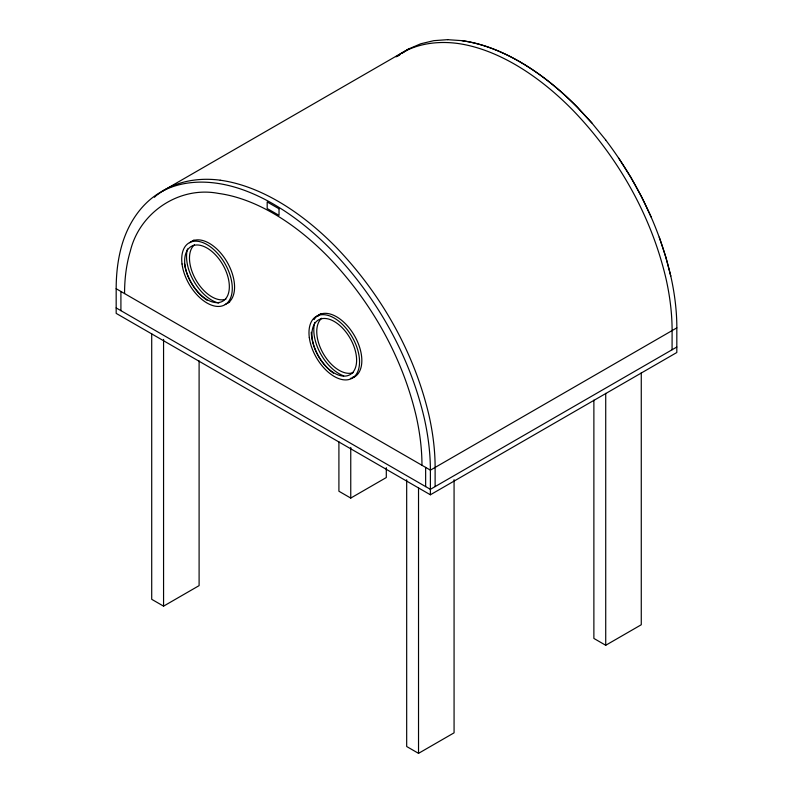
<?xml version="1.0" encoding="UTF-8"?>
<svg xmlns="http://www.w3.org/2000/svg" width="793" height="793" viewBox="0 0 793 793"><rect width="100%" height="100%" fill="white"/><g stroke="black" fill="none" stroke-linecap="round" stroke-linejoin="round"><path stroke-width="1.19" d="M154.407 197.288L156.132 195.643M401.773 53.508L408.742 48.908L162.278 191.212C142.185 202.165 128.813 222.258 122.291 243.798A208.301 120.268 60 0 0 116.174 288.513L116.174 313.374L430.381 494.782L676.816 352.508L676.825 327.886M157.123 194.989C174.866 181.191 198.349 177.285 220.246 180.209M396.094 56.868C413.431 43.883 436.17 40.681 457.234 43.387A228.949 132.183 60 0 1 572.824 110.168C617.916 156.895 651.231 215.458 666.041 278.819A208.301 120.258 60 0 1 672.107 330.592L672.077 349.782M397.868 56.085L399.841 54.776M151.711 333.803L151.711 599.31L163.566 606.149L199.102 585.63L199.102 360.874M338.908 441.83L338.908 491.234L350.754 498.073L386.3 477.545L386.3 467.672M430.381 470.17L676.845 327.856A208.301 120.258 60 0 0 670.779 276.083M430.381 489.331L676.816 347.027M406.68 479.775L406.68 746.51L418.526 753.35L454.072 732.831L454.072 479.676M593.878 400.098L593.878 638.434L605.723 645.274L641.269 624.755L641.269 372.829M408.692 48.938L420.805 43.754L433.85 40.661L447.658 39.65M162.278 191.212C187.812 177.781 218.462 180.705 244.72 190.439A229.137 132.292 60 0 1 331.107 249.706C376.16 296.463 409.515 354.996 424.314 418.377A208.301 120.258 60 0 1 430.381 470.16M447.609 39.68L461.972 40.651A228.949 132.183 60 0 1 577.542 107.442L591.905 122.965M116.155 288.721L430.401 470.15L430.381 494.782M116.155 307.912L430.401 489.35M605.713 139.945L591.856 122.994L577.522 107.442A228.949 132.183 60 0 0 461.932 40.701M605.664 139.964C636.283 180.289 659.34 226.669 670.759 276.093L665.773 256.932L659.27 237.157M618.718 158.144L630.782 177.255M630.812 177.245L641.666 197.021L651.192 217.094M605.723 393.348L605.723 645.274M435.119 486.595L435.119 467.434A208.301 120.258 60 0 0 429.053 415.641C414.243 352.27 380.908 293.727 335.845 246.97A228.949 132.183 60 0 0 220.246 180.229M425.643 467.404L425.643 486.595M418.526 487.844L418.526 753.35M350.754 447.44L350.754 498.073M163.566 339.404L163.566 606.149M120.913 291.477L120.913 310.668M218.779 303.114A35.764 20.648 60 0 1 193.938 281.346A35.764 20.648 60 0 1 187.515 248.952M192.193 241.29A35.764 20.648 60 0 1 193.938 240.061M229.702 301.994A35.764 20.648 60 0 1 227.76 302.896M225.906 299.179A31.591 18.239 60 0 1 196.03 280.147A31.591 18.239 60 0 1 194.473 244.75M355.026 376.378A35.764 20.648 60 0 1 352.925 376.933M343.686 375.872A35.764 20.648 60 0 1 314.781 322.434M317.924 316.308A35.764 20.648 60 0 1 321.205 313.532M353.172 372.66A31.591 18.239 60 0 1 323.296 353.628A31.591 18.239 60 0 1 321.75 318.231M314.087 319.589A35.764 20.648 60 0 1 353.5 334.081A35.764 20.648 60 0 1 350.387 378.4M333.496 373.196A35.764 20.648 60 0 1 311.272 332.257M207.013 300.26A35.764 20.648 60 0 1 184.422 263.454M189.656 242.757A35.764 20.648 60 0 1 227.165 262.166A35.764 20.648 60 0 1 225.222 304.363M124.56 293.579A197.16 113.835 60 0 1 130.3 251.203C139.479 212.534 179.228 185.77 218.531 193.423A216.697 125.116 60 0 1 327.995 256.645C370.668 300.864 402.2 356.295 416.226 416.275A197.16 113.835 60 0 1 421.965 465.283M279.027 208.797L267.182 201.957L267.182 208.529L279.027 215.369L279.027 208.797M182.033 264A35.764 20.648 60 0 0 222.942 305.682A35.764 20.648 60 0 0 216.033 251.748A35.764 20.648 60 0 0 182.033 264M184.947 265.14A31.591 18.239 60 0 0 221.088 301.964A31.591 18.239 60 0 0 214.982 254.325A31.591 18.239 60 0 0 184.947 265.14M309.3 337.471A35.764 20.648 60 0 0 350.209 379.153A35.764 20.648 60 0 0 343.3 325.229A35.764 20.648 60 0 0 309.3 337.471M312.214 338.621A31.591 18.239 60 0 0 348.355 375.446A31.591 18.239 60 0 0 342.249 327.796A31.591 18.239 60 0 0 312.214 338.621"/></g></svg>
